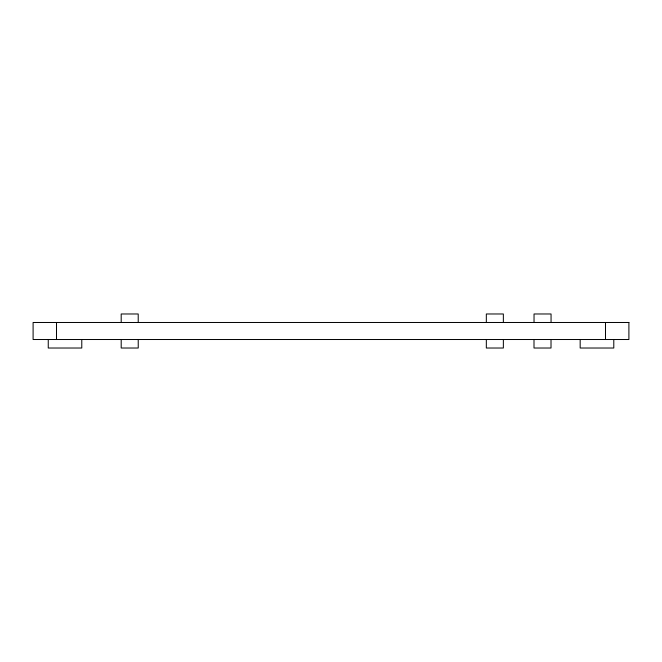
<?xml version="1.0" encoding="UTF-8"?>
<svg xmlns="http://www.w3.org/2000/svg" width="662" height="662" viewBox="0 0 662 662"><rect width="100%" height="100%" fill="white"/><g stroke="black" fill="none" stroke-linecap="round" stroke-linejoin="round"><path stroke-width="0.99" d="M613.79 339.515L613.79 348.022L580.169 348.022L580.169 339.515M605.49 322.485L605.49 339.515M551.057 322.485L551.057 313.978L534.035 313.978L534.035 322.485M551.016 339.515L551.016 348.022L534.002 348.022L534.002 339.515M503.352 322.485L503.352 313.978L486.33 313.978L486.33 322.485M503.36 339.515L503.36 348.022L486.33 348.022L486.33 339.515M138.226 322.485L138.209 313.978L121.187 313.978L121.204 322.485M138.217 339.515L138.242 348.022L121.196 348.022L121.196 339.515M81.782 339.515L81.782 348.022L48.252 348.022L48.252 339.515M56.51 322.485L56.51 339.515M628.9 322.485L33.1 322.485L33.1 339.515L628.9 339.515L628.9 322.485"/></g></svg>
